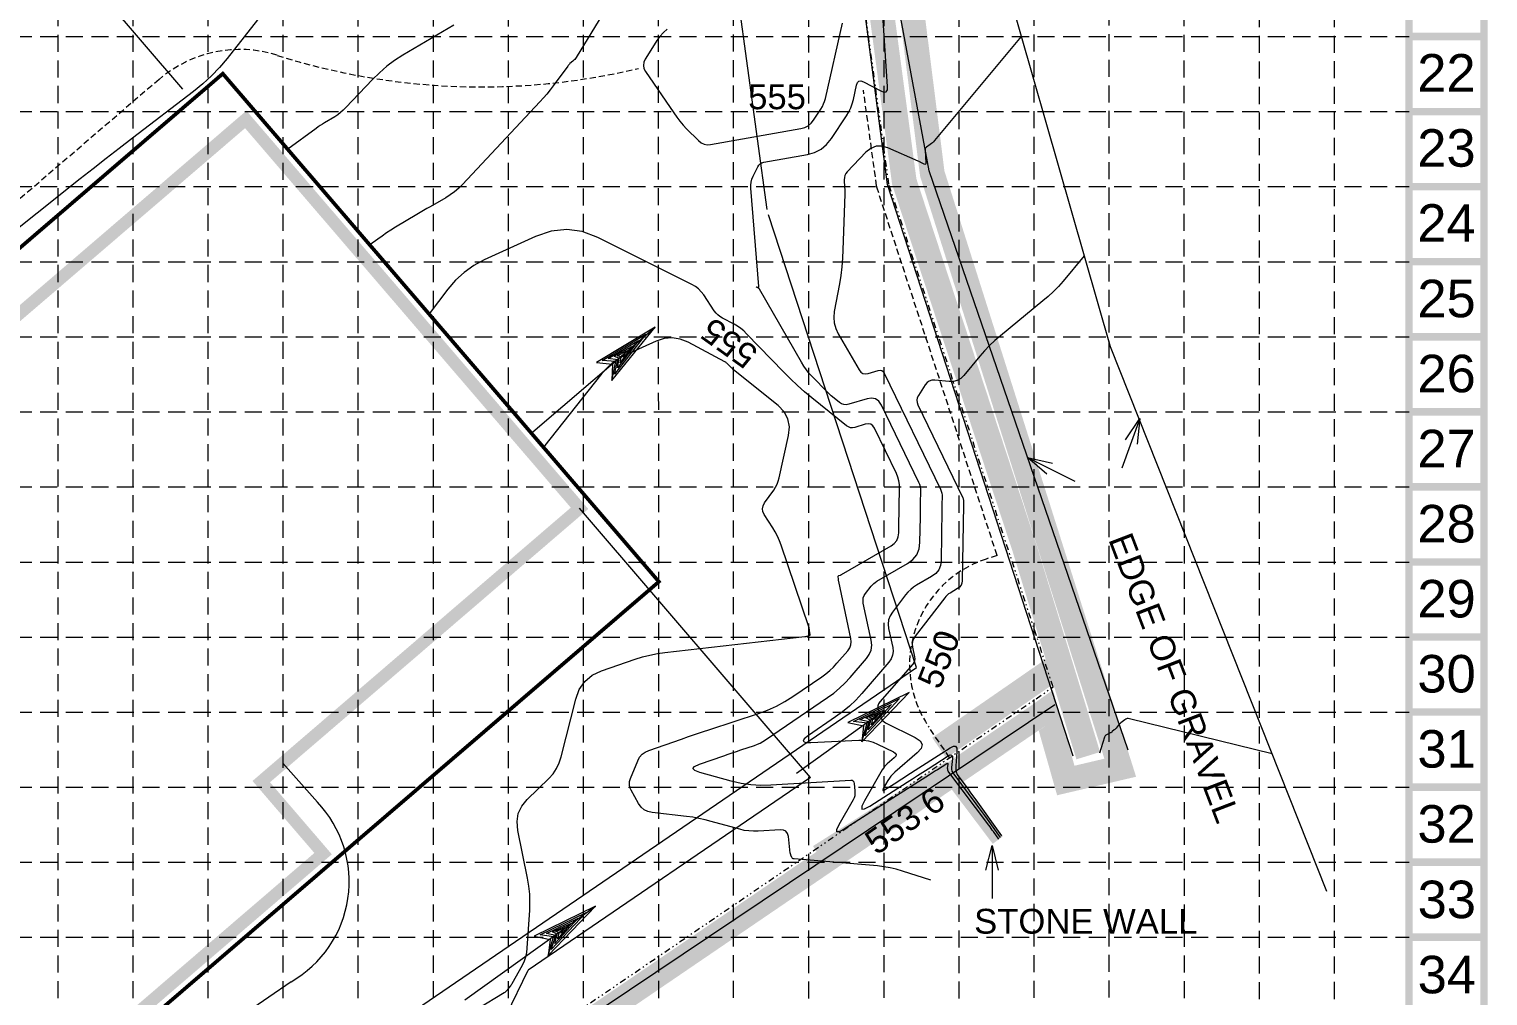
# Model space of a CAD drawing. Extents: x 9949 to 10192, y 9856 to 10244.
# Drawn here: x 10074.4 to 10192, y 10032.7 to 10110.7 of the extents above; entities that cross this region are included whole.
import ezdxf
from ezdxf.enums import TextEntityAlignment as Align

# ---------------------------------------------------------------- set-up
doc = ezdxf.new("R2010")
doc.units = 0
doc.header["$MEASUREMENT"] = 0
for name, pattern in [('DASHED', [0.75, 0.5, -0.25]), ('DIVIDE', [1.25, 0.5, -0.25, 0, -0.25, 0, -0.25]), ('HIDDEN', [0.375, 0.25, -0.125])]:
    doc.linetypes.add(name, pattern=pattern)
doc.layers.get('0').update_dxf_attribs({"lineweight": 0})
for name, color, linetype, lineweight in [('21', 7, 'Continuous', 0), ('27', 7, 'Continuous', 0), ('29', 7, 'Continuous', 0), ('31', 7, 'Continuous', 0), ('33', 7, 'Continuous', 0), ('42', 7, 'Continuous', 0), ('47', 7, 'Continuous', 0), ('6', 7, 'Continuous', 0), ('7', 7, 'Continuous', 0)]:
    doc.layers.add(name, color=color, linetype=linetype, lineweight=lineweight)
for name, color, linetype in [('BASE', 7, 'Continuous'), ('GRID', 254, 'HIDDEN'), ('LIMITS OF DISTURBANCE', 1, 'DASHED'), ('SILT FENCE', 200, 'Continuous')]:
    doc.layers.add(name, color=color, linetype=linetype)
doc.styles.get("Standard").update_dxf_attribs({"font": 'ARIAL.TTF'})

msp = doc.modelspace()

# ---------------------------------------------------------------- linework, layer by layer
at = {"color": 7, "linetype": 'DIVIDE', "lineweight": 0}
msp.add_lwpolyline([(10143.74, 10098.17), (10128.24, 10211.01), (10121.48, 10200.93, -0.059597), (10000.11, 10060.35), (10000.06, 9999.92, -0.255205), (10040.63, 9978.21), (10156.99, 10057.62), (10143.74, 10098.17)], format="xyb", dxfattribs=at)
at = {"layer": '21', "color": 7, "linetype": 'Continuous', "lineweight": 0}
for points in [[(10158.6, 10052.05), (10143.63, 10098.15), (10137.77, 10142.96), (10127.81, 10211.15), (10094.1, 10163.64), (10064.83, 10127.28), (10033.66, 10092.82), (10016.89, 10075.25), (9998.9, 10058.88), (9966.86, 10033.28)], [(10120.69, 10031.76), (10157.13, 10056.22)]]:
    msp.add_lwpolyline(points, dxfattribs=at)
at = {"layer": '27', "color": 7, "linetype": 'DASHED', "lineweight": 0}
for p, q in [((10084.88, 10106.62), (10071.71, 10095.32)), ((10152.47, 10068.23), (10151.58, 10067.94)), ((10148.64, 10051.93), (10146.97, 10054.38))]:
    msp.add_line(p, q, dxfattribs=at)
at = {"layer": '27', "color": 7, "linetype": 'Continuous', "lineweight": 0}
for p, q in [((10163.97, 10079.26), (10162.54, 10075.27)), ((10154.93, 10076.12), (10158.73, 10074.22)), ((10152.06, 10044.84), (10152.06, 10040.55))]:
    msp.add_line(p, q, dxfattribs=at)
for points in [[(10142.84, 10233.01), (10144.2, 10173.62), (10150.16, 10124.95), (10161.59, 10085.07), (10179.04, 10041.16)], [(10163.05, 10052.53), (10146.99, 10099.25), (10141.66, 10127.95), (10135.36, 10166.71), (10130.7, 10224.24)], [(10162.82, 10077.55), (10163.97, 10079.26), (10163.77, 10077.21)], [(10156.49, 10074.78), (10154.93, 10076.12), (10156.94, 10075.68)], [(10151.56, 10042.84), (10152.06, 10044.84), (10152.56, 10042.84)]]:
    msp.add_lwpolyline(points, dxfattribs=at)
at = {"layer": '27', "color": 7, "linetype": 'DASHED', "lineweight": 0}
msp.add_lwpolyline([(10152.47, 10068.23), (10142.79, 10097.85), (10142.75, 10098.03), (10141.69, 10105.76)], dxfattribs=at)
for centre, radius, start, end in [((10091.39, 10099.03), 10, 72.4197, 130.64), ((10110.87, 10160.51), 54.5, 252.4197, 283.4435), ((10154.36, 10059.43), 8.95, 108.0918, 214.3144)]:
    msp.add_arc(centre, radius, start, end, dxfattribs=at)
at = {"layer": '29', "color": 7, "linetype": 'Continuous', "lineweight": 0, "const_width": 1}
msp.add_lwpolyline([(10137.89, 10044.37), (10148.25, 10050.93), (10152.52, 10045.27)], dxfattribs=at)
at = {"layer": '31', "color": 7, "linetype": 'Continuous', "lineweight": 0}
for p, q in [((10137.42, 10050.32), (10118.79, 10072.03)), ((10097.65, 10048.33), (10094.85, 10051.48)), ((10137.42, 10050.32), (10114.64, 10034.78)), ((10095.53, 10033.84), (10022.82, 9984.22)), ((10112.91, 10031.17), (10114.64, 10034.78))]:
    msp.add_line(p, q, dxfattribs=at)
msp.add_arc((10090.91, 10041.92), 9.3, 299.7768, 43.5933, dxfattribs=at)
at = {"layer": '33', "color": 7, "linetype": 'Continuous', "lineweight": 30, "const_width": 0.3}
msp.add_lwpolyline([(10053.11, 10004.23), (10125.19, 10066.11), (10090.02, 10107.08), (10017.94, 10045.21)], close=True, dxfattribs=at)
at = {"layer": '33', "color": 7, "linetype": 'Continuous', "lineweight": 30, "const_width": 1}
msp.add_lwpolyline([(10118.79, 10072.03), (10091.87, 10103.39), (10071.95, 10086.3), (10067.72, 10086.62), (10061.84, 10081.57), (10061.52, 10077.34), (10022.82, 10044.13), (10030.63, 10035.02), (10029.11, 10033.72), (10038.23, 10023.09), (10038.99, 10023.75), (10045.4, 10016.28), (10053.74, 10023.45), (10062.32, 10013.46), (10098.11, 10044.18), (10093.12, 10049.99), (10118.79, 10072.03)], dxfattribs=at)
at = {"layer": '42', "color": 7, "linetype": 'Continuous', "lineweight": 0}
for p, q in [((10133.93, 10096.14), (10121.36, 10187.61)), ((10145.96, 10059.18), (10134.03, 10095.7)), ((10052.51, 9995.39), (10145.96, 10059.18))]:
    msp.add_line(p, q, dxfattribs=at)
msp.add_arc((9468.44, 10647.62), 798.7, 312.22422, 324.83362, dxfattribs=at)
at = {"layer": '47', "color": 253, "linetype": 'Continuous', "lineweight": 0}
for p, q in [((10086.8, 10105.84), (10078.34, 10115.69)), ((10115.03, 10078.19), (10124.88, 10086.65)), ((10124.88, 10086.65), (10120.15, 10083.8)), ((10120.62, 10083.94), (10124.15, 10086.08)), ((10121.4, 10082.35), (10124.88, 10086.65)), ((10124.15, 10086.08), (10121.61, 10082.84)), ((10121.11, 10084.1), (10123.55, 10085.56)), ((10121.58, 10084.29), (10123, 10085.09)), ((10123.55, 10085.56), (10121.85, 10083.36)), ((10121.86, 10084.33), (10122.58, 10084.73)), ((10123, 10085.09), (10122.08, 10083.77)), ((10122.58, 10084.73), (10122.26, 10084.24)), ((10120.15, 10083.8), (10121.44, 10083.65)), ((10121.72, 10083.88), (10120.62, 10083.94)), ((10121.87, 10084.01), (10121.11, 10084.1)), ((10121.4, 10082.35), (10121.72, 10083.88)), ((10121.44, 10083.65), (10121.4, 10082.35)), ((10121.99, 10084.12), (10121.58, 10084.29)), ((10121.61, 10082.84), (10121.87, 10084.01)), ((10121.85, 10083.36), (10121.99, 10084.12)), ((10122.14, 10084.25), (10121.86, 10084.33)), ((10122.08, 10083.77), (10122.14, 10084.25)), ((10122.26, 10084.24), (10122.15, 10084.36)), ((10145.39, 10057.18), (10140.43, 10054.76)), ((10140.9, 10054.85), (10144.61, 10056.68)), ((10141.41, 10054.97), (10143.96, 10056.21)), ((10141.55, 10053.2), (10145.39, 10057.18)), ((10144.61, 10056.68), (10141.8, 10053.67)), ((10143.96, 10056.21), (10142.08, 10054.17)), ((10136.3, 10050.68), (10143.1, 10055.55)), ((10141.89, 10055.12), (10143.38, 10055.79)), ((10142.29, 10054.91), (10141.89, 10055.12)), ((10142.18, 10055.13), (10142.92, 10055.47)), ((10142.45, 10055.03), (10142.18, 10055.13)), ((10143.38, 10055.79), (10142.34, 10054.56)), ((10142.34, 10054.56), (10142.45, 10055.03)), ((10142.56, 10055.01), (10142.47, 10055.14)), ((10142.92, 10055.47), (10142.56, 10055.01)), ((10140.43, 10054.76), (10141.7, 10054.49)), ((10142, 10054.7), (10140.9, 10054.85)), ((10142.16, 10054.82), (10141.41, 10054.97)), ((10141.55, 10053.2), (10142, 10054.7)), ((10141.7, 10054.49), (10141.55, 10053.2)), ((10141.8, 10053.67), (10142.16, 10054.82)), ((10142.08, 10054.17), (10142.29, 10054.91)), ((10109.54, 10032.38), (10120.09, 10039.94)), ((10120.09, 10039.94), (10115.14, 10037.52)), ((10116.25, 10035.96), (10120.09, 10039.94)), ((10115.61, 10037.62), (10119.32, 10039.44)), ((10116.12, 10037.73), (10118.67, 10038.98)), ((10119.32, 10039.44), (10116.5, 10036.44)), ((10116.6, 10037.88), (10118.09, 10038.56)), ((10118.67, 10038.98), (10116.79, 10036.93)), ((10118.09, 10038.56), (10117.05, 10037.32)), ((10115.14, 10037.52), (10116.41, 10037.26)), ((10116.7, 10037.46), (10115.61, 10037.62)), ((10116.87, 10037.58), (10116.12, 10037.73)), ((10116.25, 10035.96), (10116.7, 10037.46)), ((10116.5, 10036.44), (10116.87, 10037.58)), ((10116.99, 10037.68), (10116.6, 10037.88)), ((10116.79, 10036.93), (10116.99, 10037.68)), ((10116.89, 10037.89), (10117.63, 10038.23)), ((10117.16, 10037.79), (10116.89, 10037.89)), ((10117.05, 10037.32), (10117.16, 10037.79)), ((10117.27, 10037.77), (10117.18, 10037.9)), ((10117.63, 10038.23), (10117.27, 10037.77)), ((10116.41, 10037.26), (10116.25, 10035.96))]:
    msp.add_line(p, q, dxfattribs=at)
at = {"layer": '6', "color": 35, "linetype": 'Continuous', "lineweight": 0}
for points in [[(10152.6, 10045.35), (10152.17, 10045.96), (10152.08, 10046.08), (10151.99, 10046.21), (10151.9, 10046.34), (10151.8, 10046.47), (10148.58, 10050.74), (10148.53, 10050.82), (10148.5, 10050.9), (10148.49, 10050.98), (10148.48, 10051.07), (10148.51, 10051.37), (10148.51, 10051.42), (10148.49, 10051.45), (10148.46, 10051.45), (10148.41, 10051.43), (10147.67, 10050.95), (10147.51, 10050.85), (10147.35, 10050.75), (10147.19, 10050.64), (10147.03, 10050.54), (10140.13, 10046.15), (10139.74, 10045.94), (10139.54, 10045.93), (10139.54, 10046.13), (10139.73, 10046.53), (10140.88, 10048.54), (10140.96, 10048.71), (10141.01, 10048.88), (10141.03, 10049.05), (10141.03, 10049.24), (10140.96, 10049.84), (10140.93, 10049.95), (10140.87, 10050.03), (10140.78, 10050.07), (10140.67, 10050.08), (10134.21, 10049.69), (10133.4, 10049.68), (10132.61, 10049.73), (10131.82, 10049.85), (10131.03, 10050.03), (10128.49, 10050.73), (10128.08, 10050.89), (10127.94, 10051.05), (10128.07, 10051.22), (10128.47, 10051.4), (10130.43, 10052.08), (10130.77, 10052.2), (10131.11, 10052.32), (10131.45, 10052.43), (10131.79, 10052.54), (10132.9, 10052.91), (10133.14, 10053), (10133.36, 10053.1), (10133.58, 10053.22), (10133.79, 10053.35), (10138.8, 10056.77), (10139.3, 10057.13), (10139.76, 10057.52), (10140.2, 10057.94), (10140.62, 10058.39), (10141.93, 10059.91), (10142.16, 10060.24), (10142.31, 10060.6), (10142.36, 10060.99), (10142.31, 10061.4), (10141.68, 10064.38), (10141.66, 10064.59), (10141.68, 10064.8), (10141.75, 10064.99), (10141.86, 10065.17), (10142.31, 10065.75), (10142.41, 10065.86), (10142.52, 10065.97), (10142.64, 10066.06), (10142.76, 10066.15), (10145.25, 10067.59), (10145.68, 10067.91), (10145.99, 10068.29), (10146.18, 10068.75), (10146.25, 10069.28), (10146.28, 10071.35), (10146.28, 10071.63), (10146.29, 10071.91), (10146.3, 10072.19), (10146.3, 10072.47), (10146.32, 10073.38), (10146.32, 10073.57), (10146.29, 10073.76), (10146.24, 10073.95), (10146.16, 10074.12), (10143.15, 10080.35), (10142.94, 10080.67), (10142.67, 10080.86), (10142.35, 10080.92), (10141.98, 10080.86), (10140.51, 10080.42), (10140.3, 10080.38), (10140.11, 10080.39), (10139.93, 10080.45), (10139.76, 10080.57), (10139.2, 10081.01), (10139.09, 10081.11), (10138.97, 10081.21), (10138.86, 10081.31), (10138.76, 10081.42), (10137.57, 10082.64), (10137.32, 10082.91), (10137.1, 10083.2), (10136.89, 10083.49), (10136.7, 10083.81), (10133.31, 10089.71), (10133.3, 10089.72), (10133.3, 10089.72), (10133.3, 10089.73), (10133.29, 10089.73), (10133.28, 10089.75), (10133.28, 10089.75), (10133.27, 10089.76), (10133.27, 10089.76), (10133.27, 10089.76), (10133.07, 10089.86), (10133.04, 10089.88), (10133.04, 10089.89), (10133.05, 10089.89), (10133.07, 10089.88), (10133.19, 10089.86), (10133.21, 10089.86), (10133.23, 10089.87), (10133.24, 10089.89), (10133.24, 10089.91), (10132.62, 10097.84), (10132.61, 10098.1), (10132.64, 10098.34), (10132.7, 10098.58), (10132.8, 10098.81), (10133.16, 10099.57), (10133.25, 10099.71), (10133.36, 10099.82), (10133.5, 10099.9), (10133.66, 10099.95), (10137.17, 10100.57), (10137.75, 10100.73), (10138.27, 10101), (10138.72, 10101.37), (10139.1, 10101.84), (10140.32, 10103.69), (10140.5, 10104), (10140.66, 10104.32), (10140.78, 10104.66), (10140.88, 10105.01), (10141.14, 10106.16), (10141.21, 10106.37), (10141.33, 10106.48), (10141.49, 10106.5), (10141.7, 10106.42), (10143.08, 10105.69), (10143.34, 10105.59), (10143.52, 10105.62), (10143.62, 10105.77), (10143.64, 10106.04), (10142.58, 10122.07)], [(10122.53, 10114.97), (10118.51, 10108.38), (10118.46, 10108.3), (10118.4, 10108.23), (10118.33, 10108.16), (10118.26, 10108.09), (10118.02, 10107.89), (10117.97, 10107.84), (10117.92, 10107.8), (10117.88, 10107.75), (10117.84, 10107.69), (10116.67, 10106.1), (10116.42, 10105.77), (10116.15, 10105.44), (10115.88, 10105.12), (10115.59, 10104.8), (10109.36, 10098.15), (10109.05, 10097.85), (10108.72, 10097.56), (10108.37, 10097.3), (10108, 10097.07), (10106.75, 10096.35), (10106.48, 10096.2), (10106.21, 10096.04), (10105.95, 10095.88), (10105.68, 10095.73), (10103.95, 10094.7), (10103.58, 10094.47), (10103.22, 10094.24), (10102.87, 10093.99), (10102.52, 10093.74), (10101.88, 10093.27)], [(10093.12, 10111.81), (10090.37, 10108.31), (10089.76, 10107.58), (10089.11, 10106.9), (10088.41, 10106.25), (10087.67, 10105.65), (10082.73, 10101.87), (10081.67, 10101.06), (10080.62, 10100.24), (10079.57, 10099.42), (10078.52, 10098.59), (10068.22, 10090.4)], [(10108.65, 10110.99), (10104.55, 10108.57), (10103.88, 10108.15), (10103.25, 10107.68), (10102.65, 10107.16), (10102.09, 10106.61), (10099.95, 10104.34), (10099.74, 10104.13), (10099.52, 10103.94), (10099.29, 10103.77), (10099.05, 10103.61), (10098.22, 10103.12), (10098.05, 10103.02), (10097.88, 10102.91), (10097.71, 10102.79), (10097.54, 10102.67), (10095.26, 10100.98)], [(10125.86, 10110.67), (10125.56, 10110.39), (10125.28, 10110.08), (10125.03, 10109.75), (10124.8, 10109.41), (10124.09, 10108.24), (10123.98, 10108), (10123.94, 10107.75), (10123.99, 10107.51), (10124.11, 10107.26)], [(10124.11, 10107.26), (10126.39, 10103.91), (10126.63, 10103.57), (10126.88, 10103.25), (10127.15, 10102.94), (10127.43, 10102.64), (10128.38, 10101.68), (10128.59, 10101.5), (10128.83, 10101.39), (10129.08, 10101.35), (10129.36, 10101.37), (10136.65, 10102.66), (10136.95, 10102.74), (10137.23, 10102.88), (10137.46, 10103.08), (10137.66, 10103.33), (10138.26, 10104.23), (10138.38, 10104.43), (10138.48, 10104.64), (10138.56, 10104.85), (10138.62, 10105.07), (10139.99, 10111.16)], [(10154.42, 10110.08), (10147.41, 10101.68), (10147.34, 10101.59), (10147.26, 10101.51), (10147.17, 10101.44), (10147.08, 10101.37), (10146.78, 10101.16), (10146.72, 10101.1), (10146.68, 10101.05), (10146.66, 10100.98), (10146.66, 10100.9), (10146.73, 10099.88), (10146.72, 10099.81), (10146.7, 10099.77), (10146.65, 10099.76), (10146.58, 10099.79), (10146.33, 10099.92), (10146.28, 10099.95), (10146.22, 10099.97), (10146.17, 10100), (10146.11, 10100.03), (10143.66, 10101.1), (10143.17, 10101.24), (10142.71, 10101.23), (10142.29, 10101.06), (10141.89, 10100.75), (10140.38, 10099.17), (10140.27, 10099.03), (10140.19, 10098.87), (10140.15, 10098.7), (10140.14, 10098.52), (10140.17, 10097.9), (10140.18, 10097.77), (10140.18, 10097.64), (10140.18, 10097.5), (10140.18, 10097.37), (10140.04, 10092.88), (10140.01, 10092.19), (10139.95, 10091.5), (10139.86, 10090.81), (10139.75, 10090.13), (10139.34, 10087.9), (10139.29, 10087.43), (10139.33, 10086.98), (10139.45, 10086.53), (10139.65, 10086.11), (10141.34, 10083.2), (10141.48, 10083.01), (10141.65, 10082.9), (10141.85, 10082.87), (10142.08, 10082.9), (10142.88, 10083.15), (10143.04, 10083.17), (10143.17, 10083.14), (10143.28, 10083.06), (10143.37, 10082.93), (10147.9, 10073.58), (10147.96, 10073.42), (10148.01, 10073.26), (10148.03, 10073.1), (10148.04, 10072.94), (10148.02, 10072.39), (10148.02, 10072.27), (10148.02, 10072.15), (10148.02, 10072.03), (10148.01, 10071.92), (10147.95, 10067.82), (10147.9, 10067.41), (10147.76, 10067.07), (10147.52, 10066.77), (10147.19, 10066.53), (10145.98, 10065.83), (10145.73, 10065.66), (10145.5, 10065.48), (10145.28, 10065.27), (10145.09, 10065.05), (10144.03, 10063.66), (10143.84, 10063.36), (10143.72, 10063.03), (10143.69, 10062.69), (10143.72, 10062.33), (10144.05, 10060.8), (10144.08, 10060.48), (10144.04, 10060.18), (10143.93, 10059.89), (10143.75, 10059.63), (10141.56, 10057.1), (10141.08, 10056.57), (10140.56, 10056.08), (10140.01, 10055.63), (10139.44, 10055.21), (10137.26, 10053.72), (10136.92, 10053.44), (10136.84, 10053.25), (10137.01, 10053.15), (10137.45, 10053.14), (10141.31, 10053.33), (10141.7, 10053.33), (10142.09, 10053.27), (10142.46, 10053.17), (10142.83, 10053.02), (10144.1, 10052.39), (10144.25, 10052.29), (10144.32, 10052.17), (10144.29, 10052.04), (10144.16, 10051.9), (10143.61, 10051.43), (10143.49, 10051.32), (10143.39, 10051.21), (10143.3, 10051.08), (10143.21, 10050.95), (10141.77, 10048.43), (10141.56, 10048), (10141.56, 10047.78), (10141.78, 10047.79), (10142.2, 10048.02), (10145.21, 10049.94), (10145.64, 10050.21), (10146.06, 10050.48), (10146.49, 10050.75), (10146.92, 10051.03), (10148.53, 10052.06), (10148.69, 10052.14), (10148.8, 10052.13), (10148.86, 10052.04), (10148.86, 10051.86), (10148.8, 10051.14), (10148.8, 10050.98), (10148.83, 10050.84), (10148.89, 10050.71), (10148.97, 10050.58), (10150.75, 10048.2), (10150.98, 10047.9), (10151.21, 10047.58), (10151.44, 10047.27), (10151.67, 10046.95), (10152.71, 10045.48)], [(10147.13, 10042.03), (10144.83, 10042.78), (10144.34, 10042.93), (10143.84, 10043.04), (10143.33, 10043.13), (10142.82, 10043.19), (10136.09, 10043.76), (10136.03, 10043.77), (10135.98, 10043.79), (10135.95, 10043.83), (10135.92, 10043.88), (10135.84, 10044.06), (10135.82, 10044.1), (10135.81, 10044.14), (10135.8, 10044.18), (10135.79, 10044.22), (10135.64, 10045.56), (10135.57, 10045.81), (10135.44, 10045.98), (10135.25, 10046.08), (10134.99, 10046.1), (10133.21, 10045.99), (10132.83, 10045.98), (10132.45, 10046.01), (10132.08, 10046.06), (10131.71, 10046.15), (10129.41, 10046.78), (10128.92, 10046.91), (10128.42, 10047.02), (10127.92, 10047.11), (10127.41, 10047.17), (10124.66, 10047.49), (10124.31, 10047.57), (10124.01, 10047.72), (10123.76, 10047.94), (10123.55, 10048.23), (10122.96, 10049.29), (10122.86, 10049.52), (10122.82, 10049.75), (10122.83, 10049.99), (10122.9, 10050.23), (10123.49, 10051.67), (10123.64, 10051.95), (10123.84, 10052.19), (10124.08, 10052.37), (10124.37, 10052.51), (10127.02, 10053.42), (10127.58, 10053.62), (10128.15, 10053.81), (10128.72, 10054), (10129.29, 10054.19), (10133.23, 10055.49), (10133.96, 10055.76), (10134.67, 10056.08), (10135.35, 10056.44), (10136, 10056.86), (10138.33, 10058.45), (10138.66, 10058.69), (10138.97, 10058.95), (10139.27, 10059.23), (10139.54, 10059.53), (10140.42, 10060.54), (10140.58, 10060.77), (10140.67, 10061.01), (10140.7, 10061.26), (10140.68, 10061.53), (10139.7, 10066.14), (10139.69, 10066.19), (10139.68, 10066.24), (10139.67, 10066.29), (10139.67, 10066.34), (10139.64, 10066.51), (10139.65, 10066.55), (10139.66, 10066.57), (10139.67, 10066.59), (10139.7, 10066.61), (10139.82, 10066.64), (10139.85, 10066.65), (10139.87, 10066.66), (10139.89, 10066.67), (10139.92, 10066.68), (10143.92, 10069), (10144.18, 10069.19), (10144.37, 10069.43), (10144.49, 10069.72), (10144.53, 10070.04), (10144.55, 10071.18), (10144.56, 10071.43), (10144.56, 10071.67), (10144.56, 10071.92), (10144.57, 10072.16), (10144.61, 10073.64), (10144.6, 10073.95), (10144.55, 10074.25), (10144.47, 10074.55), (10144.35, 10074.84), (10142.58, 10078.48), (10142.45, 10078.69), (10142.28, 10078.81), (10142.07, 10078.85), (10141.83, 10078.81), (10140.99, 10078.56), (10140.81, 10078.52), (10140.64, 10078.53), (10140.48, 10078.59), (10140.33, 10078.68), (10137.53, 10080.94), (10136.94, 10081.43), (10136.37, 10081.94), (10135.81, 10082.47), (10135.26, 10083.01), (10132.27, 10086.11), (10132.03, 10086.33), (10131.79, 10086.53), (10131.52, 10086.71), (10131.25, 10086.88), (10130.31, 10087.37), (10130.12, 10087.49), (10129.95, 10087.63), (10129.8, 10087.78), (10129.66, 10087.96), (10128.81, 10089.24), (10128.61, 10089.49), (10128.39, 10089.72), (10128.14, 10089.91), (10127.86, 10090.08), (10120.26, 10093.87), (10119.01, 10094.35), (10117.76, 10094.52), (10116.5, 10094.39), (10115.24, 10093.96), (10111.1, 10092.06), (10110.26, 10091.61), (10109.49, 10091.06), (10108.79, 10090.43), (10108.17, 10089.7), (10106.66, 10087.7)], [(10159.49, 10092.39), (10157.79, 10090.35), (10157.41, 10089.92), (10157.02, 10089.51), (10156.6, 10089.12), (10156.17, 10088.75), (10152.73, 10085.94), (10152.28, 10085.56), (10151.86, 10085.16), (10151.45, 10084.74), (10151.07, 10084.29), (10149.78, 10082.74), (10149.54, 10082.5), (10149.26, 10082.34), (10148.95, 10082.26), (10148.61, 10082.25), (10147.44, 10082.36), (10147.2, 10082.36), (10147, 10082.29), (10146.82, 10082.17), (10146.67, 10081.99), (10146.12, 10081.13), (10146.03, 10080.95), (10145.99, 10080.76), (10146.01, 10080.57), (10146.08, 10080.38), (10149.71, 10072.88), (10149.73, 10072.83), (10149.74, 10072.77), (10149.75, 10072.72), (10149.75, 10072.66), (10149.75, 10072.47), (10149.75, 10072.43), (10149.75, 10072.39), (10149.75, 10072.35), (10149.75, 10072.31), (10149.65, 10066.19), (10149.63, 10065.99), (10149.56, 10065.82), (10149.44, 10065.67), (10149.28, 10065.55), (10148.68, 10065.2), (10148.56, 10065.12), (10148.44, 10065.03), (10148.34, 10064.93), (10148.24, 10064.82), (10145.85, 10061.71), (10145.72, 10061.51), (10145.65, 10061.3), (10145.62, 10061.07), (10145.65, 10060.84), (10145.82, 10060.06), (10145.83, 10059.89), (10145.81, 10059.74), (10145.76, 10059.6), (10145.66, 10059.46), (10143.02, 10056.41), (10142.91, 10056.25), (10142.86, 10056.09), (10142.85, 10055.91), (10142.89, 10055.73), (10143.12, 10055.12), (10143.17, 10055), (10143.25, 10054.89), (10143.35, 10054.81), (10143.46, 10054.74), (10145.86, 10053.55), (10146.26, 10053.29), (10146.42, 10052.99), (10146.34, 10052.66), (10146.02, 10052.3), (10144.22, 10050.76), (10144.06, 10050.6), (10143.91, 10050.44), (10143.78, 10050.26), (10143.66, 10050.07), (10143.29, 10049.44), (10143.24, 10049.33), (10143.24, 10049.27), (10143.29, 10049.28), (10143.4, 10049.33), (10144.37, 10049.95), (10144.58, 10050.08), (10144.78, 10050.21), (10144.99, 10050.35), (10145.2, 10050.48), (10148.69, 10052.72), (10148.94, 10052.85), (10149.12, 10052.84), (10149.21, 10052.69), (10149.22, 10052.4), (10149.13, 10051.25), (10149.13, 10051.01), (10149.17, 10050.79), (10149.26, 10050.57), (10149.38, 10050.37), (10150.13, 10049.38), (10150.28, 10049.17), (10150.44, 10048.96), (10150.6, 10048.74), (10150.75, 10048.53), (10152.82, 10045.61)], [(10108.46, 10030.39), (10112.71, 10032.97), (10112.8, 10033.02), (10112.87, 10033.08), (10112.94, 10033.15), (10113.01, 10033.22), (10113.21, 10033.48), (10113.25, 10033.53), (10113.29, 10033.59), (10113.33, 10033.65), (10113.36, 10033.71), (10114.18, 10035.2), (10114.34, 10035.53), (10114.46, 10035.86), (10114.54, 10036.21), (10114.58, 10036.57), (10114.77, 10039.62), (10114.79, 10040.27), (10114.77, 10040.92), (10114.7, 10041.57), (10114.59, 10042.21), (10113.81, 10046.06), (10113.75, 10046.76), (10113.85, 10047.41), (10114.13, 10048.01), (10114.58, 10048.55), (10116.31, 10050.25), (10116.66, 10050.63), (10116.94, 10051.05), (10117.15, 10051.5), (10117.31, 10051.99), (10118.48, 10056.64), (10118.77, 10057.43), (10119.21, 10058.07), (10119.82, 10058.57), (10120.57, 10058.92), (10123.29, 10059.86), (10123.88, 10060.04), (10124.47, 10060.19), (10125.07, 10060.31), (10125.68, 10060.4), (10136.96, 10061.68), (10137.01, 10061.69), (10137.06, 10061.7), (10137.11, 10061.71), (10137.16, 10061.72), (10137.38, 10061.8), (10137.38, 10061.8), (10137.38, 10061.8), (10137.39, 10061.8), (10137.39, 10061.8), (10137.39, 10061.8), (10137.39, 10061.8), (10137.39, 10061.8), (10137.4, 10061.8), (10137.4, 10061.81), (10137.4, 10061.81), (10137.4, 10061.81), (10137.4, 10061.81), (10137.4, 10061.81), (10137.4, 10061.81), (10137.4, 10061.82), (10137.4, 10061.82), (10137.4, 10061.82), (10137.4, 10061.82), (10137.4, 10061.83), (10137.35, 10062.17), (10137.34, 10062.24), (10137.32, 10062.31), (10137.3, 10062.39), (10137.28, 10062.46), (10135.05, 10069.05), (10134.91, 10069.42), (10134.75, 10069.77), (10134.57, 10070.12), (10134.37, 10070.46), (10133.68, 10071.54), (10133.57, 10071.77), (10133.54, 10072), (10133.59, 10072.23), (10133.71, 10072.46), (10134.45, 10073.5), (10134.6, 10073.73), (10134.72, 10073.97), (10134.82, 10074.22), (10134.89, 10074.48), (10135.65, 10077.9), (10135.72, 10078.6), (10135.6, 10079.24), (10135.3, 10079.8), (10134.81, 10080.31), (10131.22, 10083.21), (10131.15, 10083.27), (10131.08, 10083.33), (10131.01, 10083.39), (10130.94, 10083.46), (10130.73, 10083.68), (10130.68, 10083.73), (10130.63, 10083.77), (10130.58, 10083.81), (10130.52, 10083.84), (10127.55, 10085.42), (10126.91, 10085.68), (10126.26, 10085.78), (10125.61, 10085.72), (10124.96, 10085.5), (10122.42, 10084.34), (10121.9, 10084.06), (10121.42, 10083.73), (10120.98, 10083.34), (10120.59, 10082.9), (10115.88, 10076.95)], [(10174.64, 10052.24), (10163.16, 10055.06), (10163.05, 10055.08), (10162.95, 10055.07), (10162.85, 10055.03), (10162.76, 10054.97), (10162.45, 10054.73), (10162.4, 10054.68), (10162.34, 10054.62), (10162.29, 10054.57), (10162.23, 10054.51), (10162.07, 10054.31), (10162.04, 10054.27), (10162, 10054.23), (10161.96, 10054.19), (10161.92, 10054.16), (10161.74, 10054.02), (10161.71, 10053.99), (10161.67, 10053.96), (10161.63, 10053.93), (10161.58, 10053.91), (10161.3, 10053.76), (10161.24, 10053.73), (10161.19, 10053.68), (10161.16, 10053.63), (10161.13, 10053.57), (10160.72, 10052.28)]]:
    msp.add_lwpolyline(points, dxfattribs=at)
at = {"layer": 'BASE', "const_width": 0.605}
for points in [[(10191.74, 9855.84), (10191.74, 10243.25), (9949.61, 10243.25), (9949.61, 9855.84)], [(10185.69, 9861.89), (10185.69, 10237.19), (9955.67, 10237.19), (9955.67, 9861.89)]]:
    msp.add_lwpolyline(points, close=True, dxfattribs=at)
for points in [[(10191.74, 10110.08), (10185.69, 10110.08)], [(10191.74, 10104.02), (10185.69, 10104.02)], [(10191.74, 10097.97), (10185.69, 10097.97)], [(10191.74, 10091.92), (10185.69, 10091.92)], [(10191.74, 10085.86), (10185.69, 10085.86)], [(10191.74, 10079.81), (10185.69, 10079.81)], [(10191.74, 10073.76), (10185.69, 10073.76)], [(10191.74, 10067.7), (10185.69, 10067.7)], [(10191.74, 10061.65), (10185.69, 10061.65)], [(10191.74, 10055.6), (10185.69, 10055.6)], [(10191.74, 10049.54), (10185.69, 10049.54)], [(10191.74, 10043.49), (10185.69, 10043.49)], [(10191.74, 10037.44), (10185.69, 10037.44)]]:
    msp.add_lwpolyline(points, dxfattribs=at)
at = {"layer": 'GRID', "color": 252, "linetype": 'HIDDEN', "lineweight": 0, "ltscale": 5.5}
for p, q in [((10076.73, 9886.09), (10076.73, 10237.19)), ((10082.79, 9886.09), (10082.79, 10237.19)), ((10088.84, 9886.09), (10088.84, 10237.19)), ((10094.89, 9886.09), (10094.89, 10237.19)), ((10100.95, 9886.08), (10100.95, 10237.19)), ((10107, 9886.08), (10107, 10237.19)), ((10113.05, 9886.08), (10113.05, 10237.19)), ((10119.11, 9886.08), (10119.11, 10237.19)), ((10125.19, 9886.1), (10125.16, 10237.19)), ((10131.23, 9886.12), (10131.21, 10237.19)), ((10137.28, 9886.05), (10137.27, 10237.19)), ((10143.39, 9886.11), (10143.35, 10237.33)), ((10149.41, 9886.05), (10149.4, 10237.33)), ((10155.47, 9886.12), (10155.45, 10237.33)), ((10161.53, 9886.14), (10161.5, 10237.33)), ((10167.58, 9886.09), (10167.56, 10237.33)), ((10173.64, 9886.01), (10173.61, 10237.33)), ((10179.7, 9886.02), (10179.66, 10237.33)), ((9955.67, 10110.08), (10185.69, 10110.08)), ((9955.67, 10104.02), (10185.69, 10104.02)), ((9955.67, 10097.97), (10185.69, 10097.97)), ((9955.67, 10091.92), (10185.69, 10091.92)), ((9955.67, 10085.86), (10185.69, 10085.86)), ((9955.67, 10079.81), (10185.69, 10079.81)), ((9955.67, 10073.76), (10185.69, 10073.76)), ((9955.67, 10067.7), (10185.69, 10067.7)), ((9955.67, 10061.65), (10185.69, 10061.65)), ((9955.67, 10055.6), (10185.69, 10055.6)), ((9955.67, 10049.54), (10185.69, 10049.54)), ((9955.67, 10043.49), (10185.69, 10043.49)), ((9955.67, 10037.44), (10185.69, 10037.44))]:
    msp.add_line(p, q, dxfattribs=at)
at = {"layer": 'LIMITS OF DISTURBANCE', "linetype": 'DASHED', "lineweight": 0, "ltscale": 20, "const_width": 2, "flags": 128}
msp.add_lwpolyline([(10155.87, 10055.36), (10032.45, 9971.27), (10031.14, 9973.25, 0.11858), (10019.95, 9983.66), (9997.43, 9990.52), (9998.38, 10001.82), (9998.6, 10060.81), (10025.81, 10086.74), (10041.84, 10103.64), (10063.15, 10127.41), (10083.94, 10152.73), (10109.94, 10187.91), (10128.48, 10213.87), (10141.12, 10126.09), (10143.78, 10126.5), (10147.24, 10099.02), (10162.4, 10051.11), (10158.01, 10050.08), (10156.4, 10055.74)], format="xyb", close=True, dxfattribs=at)
at = {"layer": 'SILT FENCE', "linetype": 'Continuous', "lineweight": 0, "const_width": 2, "flags": 128}
for points in [[(10159.82, 10052.08), (10154.67, 10068.86), (10144.98, 10098.38), (10141.41, 10125.09)], [(10157.19, 10059.2), (10147.8, 10052.71)]]:
    msp.add_lwpolyline(points, dxfattribs=at)

# ---------------------------------------------------------------- texts
at = {"layer": '27', "color": 7, "linetype": 'Continuous', "lineweight": 0}
msp.add_text('EDGE OF GRAVEL', height=2, rotation=290.9263, dxfattribs=at).set_placement((10166.76, 10058.36), align=Align.MIDDLE)
msp.add_text('STONE WALL', height=2, dxfattribs=at).set_placement((10159.62, 10038.73), align=Align.MIDDLE)
at = {"layer": '7', "color": 35, "linetype": 'Continuous', "lineweight": 0}
msp.add_text('555', height=2, dxfattribs=at).set_placement((10134.72, 10105.2), align=Align.MIDDLE)
for s, rotation, p in [('555', 144.2628, (10130.86, 10085.35)), ('550', 68.7719, (10147.76, 10059.87)), ('553.6', 35.1782, (10145.02, 10046.84))]:
    msp.add_text(s, height=2, rotation=rotation, dxfattribs=at).set_placement(p, align=Align.MIDDLE)
at = {"layer": 'BASE'}
for s, p in [('22', (10188.71, 10107.15)), ('23', (10188.71, 10101.09)), ('24', (10188.71, 10095.04)), ('25', (10188.72, 10088.95)), ('26', (10188.72, 10082.9)), ('27', (10188.72, 10076.85)), ('28', (10188.72, 10070.79)), ('29', (10188.72, 10064.74)), ('30', (10188.72, 10058.69)), ('31', (10188.72, 10052.63)), ('32', (10188.72, 10046.58)), ('33', (10188.74, 10040.49)), ('34', (10188.74, 10034.43))]:
    msp.add_text(s, height=3.027, dxfattribs=at).set_placement(p, align=Align.MIDDLE_CENTER)

doc.saveas('drawing.dxf')
